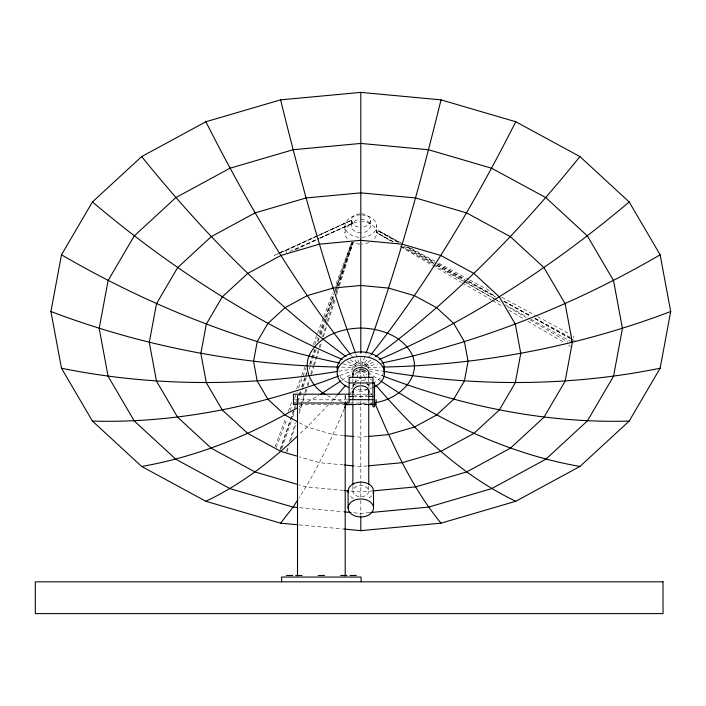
<?xml version="1.0" encoding="UTF-8"?>
<svg xmlns="http://www.w3.org/2000/svg" width="706" height="706" viewBox="0 0 706 706"><rect width="100%" height="100%" fill="white"/><g stroke="black" fill="none" stroke-linecap="round" stroke-linejoin="round"><path stroke-width="0.53" stroke-dasharray="3.53 2.65" d="M361.79 214.977L364.72 215.224A15.894 11.234 0 0 1 376.704 225.964L376.219 228.876A15.894 11.234 0 0 1 361.022 237.348M286.433 451.16L287.421 448.019M289.407 441.735L295.346 422.894M299.309 410.327L304.586 393.577M304.921 392.527L305.91 389.385M307.234 385.202L308.884 379.96M310.861 373.686L313.173 366.352M313.499 365.302L318.785 348.552M319.112 347.511L320.1 344.369M322.413 337.036L327.037 322.377M327.363 321.336L334.626 298.303M336.277 293.061L337.265 289.928M338.589 285.736L352.118 242.811L353.053 242.661A15.894 11.234 0 0 0 361.022 244.091M287.033 452.061L289.019 445.777M290.669 440.535L296.282 422.744M299.247 413.319L305.521 393.427M305.848 392.377L307.498 387.144M307.834 386.094L309.81 379.819M311.461 374.577L314.099 366.202M314.435 365.161L318.724 351.544M320.047 347.361L321.698 342.128M323.348 336.886L326.975 325.369M328.299 321.186L335.226 299.194M336.55 295.011L339.189 286.636M339.515 285.586L353.053 242.661L336.824 285.921M280.07 449.228L294.084 408.73M294.437 407.697L295.161 405.615M296.599 401.458L300.191 391.08M301.63 386.923L307.013 371.347M309.528 364.075L314.558 349.541M317.435 341.236L318.512 338.121M319.95 333.964L323.904 322.545M325.695 317.347L333.603 294.508M336.48 286.195L351.57 242.582L334.962 286.874M280.617 449.457L290.678 420.379M291.04 419.338L293.917 411.033M294.27 409.992L295.708 405.844M297.147 401.688L299.3 395.457M299.662 394.416L300.738 391.3M302.177 387.153L305.416 377.807M305.769 376.766L307.207 372.609M310.084 364.305L315.114 349.77M317.982 341.457L319.068 338.342M320.498 334.194L333.435 296.811M335.235 291.613L335.95 289.539M336.312 288.498L352.118 242.811M281.915 448.266L292.328 418.155M292.69 417.114L294.843 410.883M298.082 401.537L302.75 388.035M303.112 387.003L306.342 377.657M309.219 369.344L310.658 365.196M311.011 364.155L316.041 349.62M321.071 335.076L326.101 320.542M326.463 319.5L334.37 296.661M336.162 291.463L337.6 287.316M337.962 286.274L353.053 242.661M361.472 365.893L365.805 353.953M275.084 446.51L285.895 417.67M288.216 411.492L292.081 401.193M296.714 388.838L301.347 376.474M301.736 375.442L305.601 365.143M313.323 344.546L317.188 334.247M317.576 333.214L323.366 317.771M323.754 316.738L332.641 293.052M276.178 447.613L286.998 418.782M290.087 410.539L292.019 405.394M294.72 398.184L297.041 391.998M298.585 387.885L305.919 368.311M314.805 344.625L317.515 337.415M319.059 333.294L324.469 318.874M324.848 317.85L333.735 294.155M335.279 290.034L336.444 286.945M346.884 402.87L347.679 400.867M350.45 393.86L351.244 391.865M353.221 386.862L354.412 383.861M354.809 382.855L356.398 378.857M356.795 377.851L360.484 368.532M344.29 408.818C331.149 439.441 317.232 469.967 298.991 497.933M360.81 367.702L367.941 358.542M368.603 357.695L370.579 355.162M337.389 394.998L331.679 401.396M354.844 374.657L359.539 369.185M328.705 404.503L307.181 427.024L299.194 434.402M400.964 242.811L378.672 230.765L376.704 232.706L376.219 235.619A15.894 11.234 0 0 1 372.9 240.155M398.811 242.423L378.672 231.136L376.704 232.706A15.894 11.234 0 0 0 364.72 221.966L361.79 221.719M363.06 366.017L371.33 359.822M341.81 380.34L350.882 374.312M354.509 371.894L359.019 368.894M299.141 406.735L303.862 403.991M307.639 401.802L318.98 395.21M365.302 370.685L360.81 372L356.318 370.685M279.903 252.439L285.771 250.718L317.762 235.91M318.759 235.442L351.747 220.166L352.682 223.202A15.894 11.234 0 0 0 348.332 239.811M295.699 249.589L318.697 238.946M319.694 238.478L352.682 223.202L359.575 221.728M280.3 252.677L274.307 255.404L351.747 220.166M281.297 252.219L351.2 220.387L352.682 223.202L319.73 238.204M294.764 249.571L318.733 238.663M289.813 251.442L318.75 238.443M319.756 237.993L352.682 223.202M364.481 366.079L375.336 361.278M339.895 375.521L352.232 370.915M364.905 366.802L377.613 364.005M338.686 371.215L352.541 369.017M364.022 403.867L357.598 403.867M370.456 403.267L373.668 402.967M367.217 436.59L360.81 437.19L354.403 436.59M367.349 465.925L360.81 466.534L354.28 465.925M372.856 490.891L360.81 492.011L349.858 490.988M369.547 512.609L360.81 513.43L352.073 512.609M367.164 367.508L380.11 367.129M350.185 394.195L371.859 394.195M353.406 396.445L367.57 396.445M294.579 399.817L348.014 399.817M350.185 402.994L372.945 402.994M357.818 404.45L363.219 404.45M298.85 404.582L343.804 404.582M357.774 404.582L363.193 404.582M341.519 367.129L354.465 367.508C355.365 361.904 364.649 361.543 366.943 366.352M343.725 435.593L333.047 434.605L307.181 427.024L299.45 422.832M343.381 464.91L319.412 462.686L299.37 456.808M343.292 490.379L306.06 486.911L298.779 484.775M299.653 507.729L343.337 511.797M299.035 524.885L344.554 529.121M369.079 369.017L382.943 371.215M342.948 363.766L356.724 366.802M341.889 401.405L333.903 399.066L327.399 395.536M369.397 370.915L382.758 375.91M347.29 361.719L357.148 366.079M410.654 248.053L434.887 261.141M438.761 263.241L468.802 279.47M469.772 280L491.094 291.516M501.763 297.279L536.648 316.138M537.619 316.659L571.542 334.988M393.18 241.611L376.704 232.706L376.704 225.964M402.87 246.844L435.823 264.653M436.793 265.174L465.872 280.891M466.842 281.412L495.912 297.129M503.669 301.312L530.806 315.979M534.68 318.079L571.516 337.98M378.672 230.765L399.764 242.599M407.441 246.906L434.296 261.961M438.126 264.115L464.98 279.179M468.819 281.323L495.674 296.388M504.305 301.233L530.197 315.75M534.989 318.441L570.474 338.342M571.436 338.88L574.313 340.495L573.484 336.038M407.441 247.268L436.211 263.409M437.173 263.947L464.98 279.541M468.819 281.694L495.674 296.758M504.305 301.594L530.197 316.12M534.989 318.812L572.389 339.789M393.004 241.849L376.704 232.706L391.909 241.62M400.681 246.156L433.281 264.441M434.243 264.979L463.012 281.112M463.974 281.65L493.706 298.329M494.659 298.867L500.413 302.089M505.214 304.78L527.267 317.153M531.106 319.306L570.422 341.36M378.672 231.136L398.625 242.829M404.326 246.173L435.69 264.556M436.635 265.112L465.148 281.818M466.092 282.374L495.559 299.644M496.503 300.2L501.26 302.989M507.905 306.881L525.961 317.471M529.765 319.694L567.774 341.978M400.461 246.632L461.283 282.276M462.227 282.832L491.685 300.103M492.638 300.659L503.096 306.783M508.797 310.128L523.049 318.485M527.797 321.265L563.909 342.436M568.665 345.216L570.563 346.337M362.61 368.894L367.12 371.894M368.029 372.494L379.819 380.34M350.3 359.822L358.569 366.017M362.081 369.185L366.776 374.657M370.271 378.725L371.665 380.349M351.041 355.162L359.539 366.07M361.137 368.532L364.04 375.848M364.437 376.854L366.026 380.852M366.423 381.858L368.4 386.862M370.782 392.863L371.568 394.866M355.815 353.953L360.157 365.893M285.771 250.718L286.398 252.748M370.35 220.493L370.35 226.114M368.973 387.638L368.973 385.767A7.942 5.622 0 0 0 368.7 384.311M368.744 367.138L368.744 369.009M368.744 378.266L368.744 385.988M368.744 400.32L368.744 403.629M368.744 486.328L368.744 490.741M360.81 357.554L360.81 365.832M360.81 368.779L360.81 399.878M360.81 400.946L360.81 499.504M360.81 500.58L360.81 515.574M352.885 369.776L352.885 367.905A7.942 5.622 0 0 1 361.304 361.913A7.942 5.622 0 0 1 368.611 368.594M352.885 379.034L352.885 387.859M352.885 401.087L352.885 403.294M352.885 486.002L352.885 491.508M351.279 220.493L351.279 226.114M345.19 395.404L345.19 402.014M345.128 395.298L345.128 402.994M344.925 226.264L344.925 233.006M297.508 395.404L297.508 402.014M297.464 395.298L297.464 402.994M367.905 388.574A7.942 5.622 0 0 1 355.409 389.738M353.079 385.767A7.942 5.622 0 0 1 354.147 382.961M355.409 381.796A7.942 5.622 0 0 1 364.993 380.905M367.905 394.195A7.942 5.622 0 0 1 364.993 396.251L361.022 397.001L357.051 396.251A7.942 5.622 0 0 1 354.147 394.195M360.81 219.372A9.531 6.742 0 0 1 370.341 225.823A9.531 6.742 0 0 1 361.64 232.83M360.81 232.856A9.531 6.742 0 0 1 351.359 226.997A9.531 6.742 0 0 1 358.348 219.601M361.64 213.777A9.531 6.742 0 0 1 370.341 220.784A9.531 6.742 0 0 1 360.81 227.235M358.348 227.005A9.531 6.742 0 0 1 351.359 219.61A9.531 6.742 0 0 1 360.81 213.75M366.802 371.206A7.942 5.622 0 0 1 355.595 371.753M373.147 387.4A23.642 16.715 0 0 1 369.441 388.697M367.499 389.174A23.642 16.715 0 0 1 356.274 389.544M354.271 389.2A23.642 16.715 0 0 1 350.423 388.15M383.746 372.706A23.642 16.715 0 0 1 374.003 382.511M370.394 383.923A23.642 16.715 0 0 1 366.511 384.867M356.274 385.052A23.642 16.715 0 0 1 351.35 383.967M347.74 382.573A23.642 16.715 0 0 1 339.921 376.474M368.938 242.511A15.894 11.234 0 0 1 362.063 244.055M361.357 378.743A7.942 5.622 0 0 1 359.283 378.654M358.948 237.269A15.894 11.234 0 0 1 344.943 225.532A15.894 11.234 0 0 1 360.598 214.88M371.824 495.621A12.717 8.993 0 0 1 368.1 498.489M353.521 498.489A12.717 8.993 0 0 1 349.805 495.621M355.595 495.365A7.942 5.622 0 0 0 368.611 492.206A7.942 5.622 0 0 0 358.233 485.816A7.942 5.622 0 0 0 355.595 495.365"/><path stroke-width="1.06" d="M297.95 524.787L280.609 523.172L205.87 501.278L141.685 466.454L92.442 421.076L61.484 368.232L50.92 311.514L61.484 254.804L92.442 201.951L141.685 156.573L205.87 121.75L280.609 99.855L360.81 92.389L441.021 99.855L515.759 121.75L579.935 156.573L629.187 201.951L660.136 254.804L670.7 311.514L660.136 368.232L629.187 421.076L579.935 466.454L515.759 501.278L441.021 523.172L360.81 530.638L344.554 529.121M441.021 99.855C420.07 185.307 396.507 270.274 366.176 352.921M344.722 407.83L346.452 403.858M515.759 121.75C474.494 203.24 427.924 282.497 371.241 354.315M297.817 499.777L293.096 507.12L280.609 523.172M579.935 156.573C520.022 230.915 452.705 299.944 375.627 356.601M338.095 394.186L345.772 385.229M297.597 435.884C270.389 461.945 240.022 485.101 205.87 501.278M629.187 201.951C553.786 265.703 470.178 320.409 379.351 359.504M340.901 380.949L320.868 394.116M297.244 407.839C249.05 435.602 196.656 456.914 141.685 466.454M660.136 254.804C573.793 305.08 479.762 342.604 381.875 363.06M338.871 375.91C260.488 405.906 176.606 423.538 92.442 421.076M670.7 311.514C579.035 346.319 481.368 365.152 383.349 367.032M375.742 402.579C396.975 399.287 420.979 379.863 412.798 356.256C404.017 336.488 381.108 328.387 360.81 328.052C340.521 328.387 317.603 336.488 308.822 356.256C303.368 371.118 312.273 387.373 325.545 394.53M660.136 368.232C569.363 386.694 475.235 386.738 384.011 371.382M337.618 371.382C246.385 386.738 152.267 386.694 61.484 368.232M368.285 436.493L388.574 434.605L414.44 427.024L436.661 414.969L453.702 399.261L464.424 380.966L468.078 361.34L464.424 341.713L453.702 323.419L436.661 307.71L414.44 295.655L388.574 288.074L360.81 285.489L333.047 288.074L307.181 295.655L284.968 307.71L267.918 323.419L257.205 341.713L253.551 361.34L257.205 380.966L267.918 399.261L284.968 414.969L297.526 421.782M368.435 465.828L402.208 462.686L440.791 451.381L473.92 433.405L499.336 409.983L515.318 382.705L520.772 353.432L515.318 324.16L499.336 296.873L473.92 273.451L440.791 255.475L402.208 244.179L360.81 240.322L319.412 244.179L280.838 255.475L247.709 273.451L222.284 296.873L206.302 324.16L200.857 353.432L206.302 382.705L222.284 409.983L247.709 433.405L280.838 451.381L297.261 456.191M372.856 490.891L415.56 486.911L466.578 471.97L510.385 448.204L543.999 417.22L565.135 381.152L572.345 342.436L565.135 303.721L543.999 267.645L510.385 236.669L466.578 212.903L415.56 197.954L360.81 192.862L306.06 197.954L255.051 212.903L211.235 236.669L177.621 267.645L156.494 303.721L149.284 342.436L156.494 381.152L177.621 417.22L211.235 448.204L255.051 471.97L297.738 484.475M370.641 512.512L428.524 507.12L491.623 488.64L545.809 459.244L587.383 420.926L613.523 376.307L622.436 328.431L613.523 280.547L587.383 235.936L545.809 197.618L491.623 168.222L428.524 149.734L360.81 143.433L293.096 149.734L229.997 168.222L175.812 197.618L134.237 235.936L108.106 280.547L99.184 328.431L108.106 376.307L134.237 420.926L175.812 459.244L229.997 488.64L293.096 507.12L297.464 507.526M349.108 382.961L374.533 382.961L374.533 406.797L372.945 406.797L372.945 377.339L349.108 377.339L349.108 402.994L293.484 402.994M349.108 394.195L293.484 394.195L293.484 404.582L297.844 404.582M349.108 396.445L353.406 396.445M368.647 396.445L372.945 396.445M349.108 399.684L372.945 399.684M356.733 404.45L345.931 404.45L345.931 402.994M364.296 404.45L372.945 404.45M344.74 404.582L353.441 404.582M368.611 404.582L372.945 404.582M286.389 575.469L292.743 575.469M295.699 575.469L302.053 575.469M318.168 575.469L324.531 575.469M340.645 575.469L346.999 575.469M349.955 575.469L356.309 575.469M629.187 421.076C545.385 423.529 461.856 406.065 383.782 376.289M338.28 367.032C240.261 365.152 142.586 346.319 50.92 311.514M344.793 435.699L353.335 436.493M344.466 465.016L353.185 465.828M344.387 490.485L348.764 490.891M344.431 511.903L350.979 512.512M579.935 466.454C507.976 453.967 441.021 421.323 380.728 380.949M339.745 363.06C241.867 342.604 147.828 305.08 61.484 254.804M342.278 359.504C251.442 320.409 167.834 265.703 92.442 201.951M515.759 501.278C460.427 474.803 415.552 431.154 375.857 385.229M345.993 356.601C268.915 299.944 201.607 230.915 141.685 156.573M350.388 354.315C293.705 282.497 247.135 203.24 205.87 121.75M441.021 523.172C411.898 487.872 393.18 445.539 375.177 403.858M355.445 352.921C325.122 270.274 301.559 185.307 280.609 99.855M571.516 337.98L571.516 342.436M376.121 399.684L376.121 404.45M373.527 491.129L373.527 507.985A12.717 8.993 0 0 1 354.456 515.768A12.717 8.993 0 0 1 354.456 500.201A12.717 8.993 0 0 1 373.527 507.985M368.744 372.75L368.744 377.163M368.744 390.392L368.744 400.32M368.744 404.732L368.744 484.122M361.084 581.823L361.084 577.058L281.623 577.058L281.623 581.823M360.81 92.389L360.81 353.185M360.81 516.651L360.81 530.638M352.885 373.518L352.885 376.827M352.885 391.168L352.885 399.984M352.885 404.397L352.885 484.898M348.102 491.129L348.102 507.985M345.19 403.108L345.19 575.955M297.508 403.108L297.508 575.955M353.353 392.836A7.942 5.622 0 0 1 361.022 385.767A7.942 5.622 0 0 1 368.7 392.836M353.3 374.957A7.942 5.622 0 0 1 360.272 367.535A7.942 5.622 0 0 1 368.611 374.215M337.521 371.524A23.642 16.715 0 0 1 361.048 351.923A23.642 16.715 0 0 1 384.011 371.85M348.614 387.462A23.642 16.715 0 0 1 342.542 362.522A23.642 16.715 0 0 1 378.31 361.896A23.642 16.715 0 0 1 374.003 387.012M348.296 492.691A12.717 8.993 0 0 1 361.366 482.145A12.717 8.993 0 0 1 373.095 493.45M663.022 581.823L35.3 581.823L35.3 613.611L663.022 613.611L663.022 581.823"/></g></svg>
